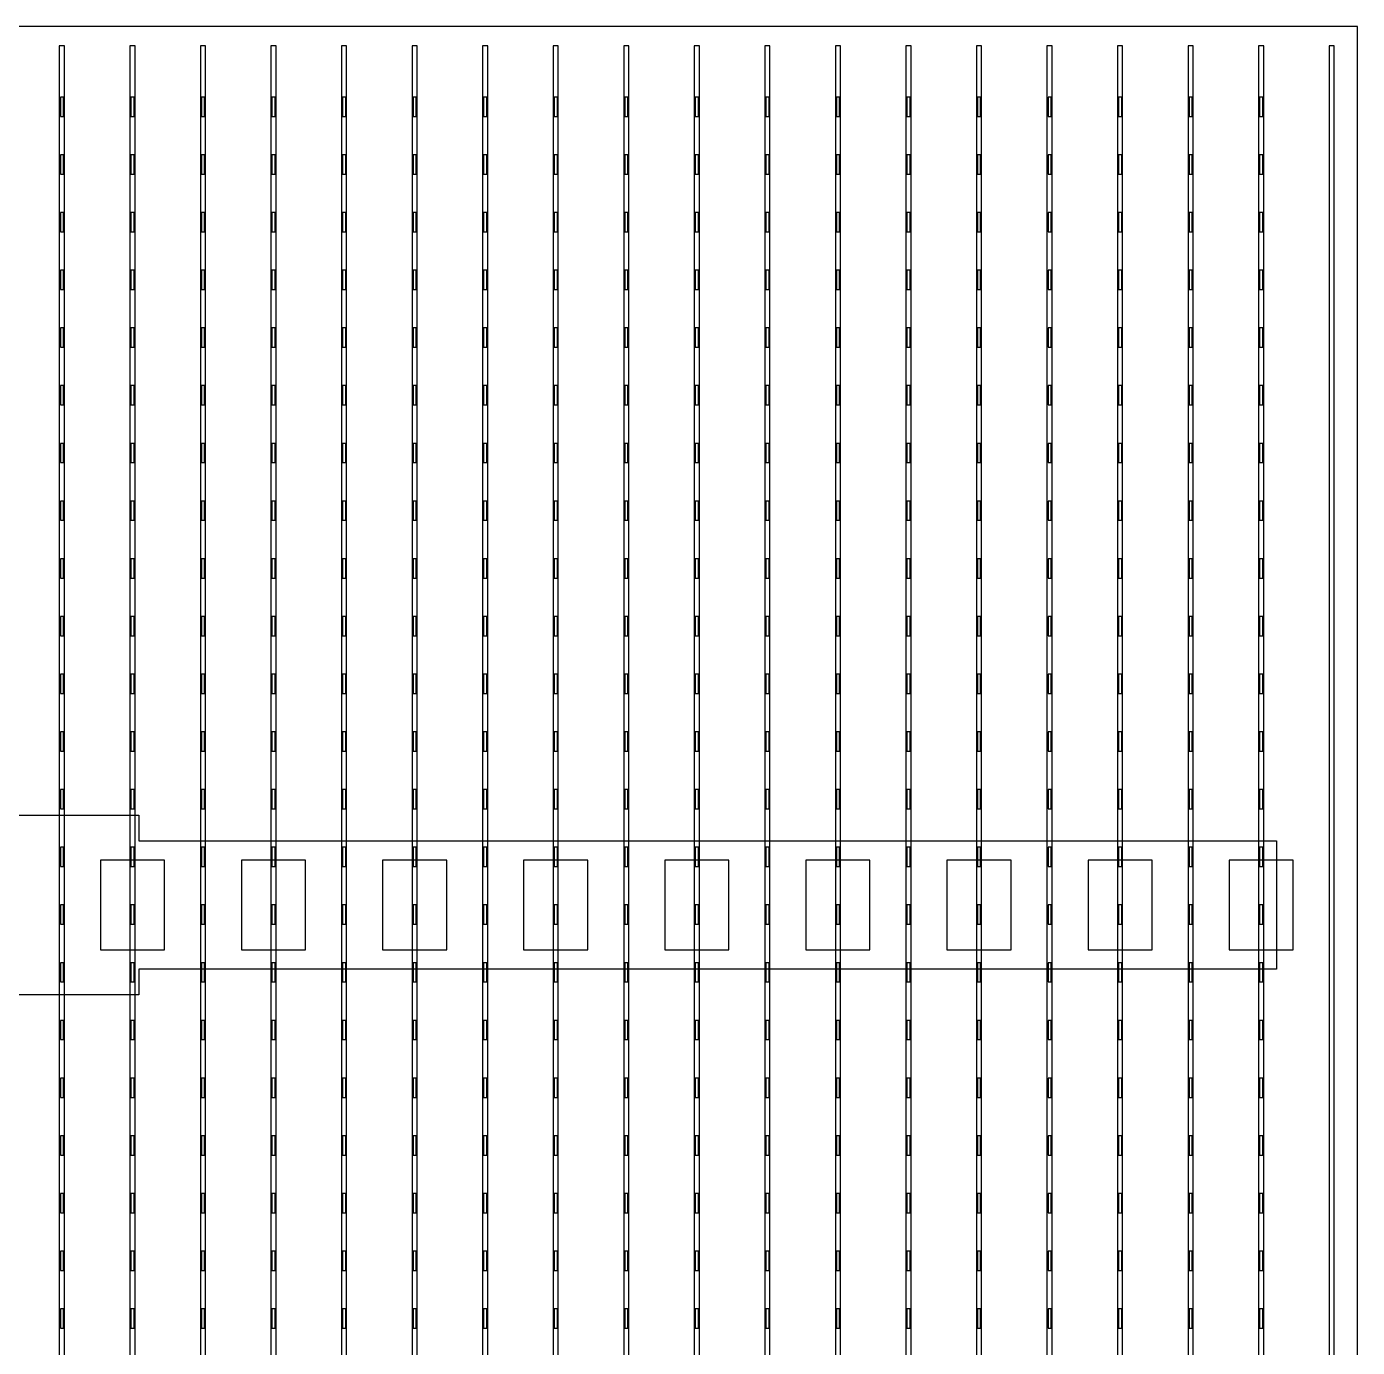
# Model space of a CAD drawing. Header units: millimetres. Extents: x -18 to 142, y -7 to 153.
# Drawn here: x 9.64 to 20.02, y 51.55 to 61.85 of the extents above; entities that cross this region are included whole.
import ezdxf

# ---------------------------------------------------------------- set-up
doc = ezdxf.new("R2010")
doc.units = ezdxf.units.MM
for name, color, linetype in [('BUSBARS', 3, 'Continuous'), ('CONTACT_PADS', 2, 'Continuous'), ('FINGERS', 1, 'Continuous'), ('INSULATION', 2, 'Continuous')]:
    doc.layers.add(name, color=color, linetype=linetype)

msp = doc.modelspace()

# ---------------------------------------------------------------- linework, layer by layer
at = {"layer": 'BUSBARS'}
msp.add_lwpolyline([(19.39, 55.5), (19.39, 54.5), (10.52, 54.5), (10.52, 54.3), (9.32, 54.3), (9.32, 54.5), (0.45, 54.5), (0.45, 55.5), (9.32, 55.5), (9.32, 55.7), (10.52, 55.7), (10.52, 55.5), (19.39, 55.5)], close=True, dxfattribs=at)
at = {"layer": 'CONTACT_PADS'}
for points in [[(9.933, 61.15), (9.933, 61.3), (9.908, 61.3), (9.908, 61.15), (9.933, 61.15)], [(10.483, 61.15), (10.483, 61.3), (10.458, 61.3), (10.458, 61.15), (10.483, 61.15)], [(11.033, 61.15), (11.033, 61.3), (11.008, 61.3), (11.008, 61.15), (11.033, 61.15)], [(11.583, 61.15), (11.583, 61.3), (11.558, 61.3), (11.558, 61.15), (11.583, 61.15)], [(12.133, 61.15), (12.133, 61.3), (12.108, 61.3), (12.108, 61.15), (12.133, 61.15)], [(12.683, 61.15), (12.683, 61.3), (12.658, 61.3), (12.658, 61.15), (12.683, 61.15)], [(13.233, 61.15), (13.233, 61.3), (13.208, 61.3), (13.208, 61.15), (13.233, 61.15)], [(13.783, 61.15), (13.783, 61.3), (13.758, 61.3), (13.758, 61.15), (13.783, 61.15)], [(14.333, 61.15), (14.333, 61.3), (14.308, 61.3), (14.308, 61.15), (14.333, 61.15)], [(14.883, 61.15), (14.883, 61.3), (14.858, 61.3), (14.858, 61.15), (14.883, 61.15)], [(15.433, 61.15), (15.433, 61.3), (15.408, 61.3), (15.408, 61.15), (15.433, 61.15)], [(15.983, 61.15), (15.983, 61.3), (15.958, 61.3), (15.958, 61.15), (15.983, 61.15)], [(16.533, 61.15), (16.533, 61.3), (16.508, 61.3), (16.508, 61.15), (16.533, 61.15)], [(17.083, 61.15), (17.083, 61.3), (17.058, 61.3), (17.058, 61.15), (17.083, 61.15)], [(17.633, 61.15), (17.633, 61.3), (17.608, 61.3), (17.608, 61.15), (17.633, 61.15)], [(18.183, 61.15), (18.183, 61.3), (18.158, 61.3), (18.158, 61.15), (18.183, 61.15)], [(18.733, 61.15), (18.733, 61.3), (18.708, 61.3), (18.708, 61.15), (18.733, 61.15)], [(19.283, 61.15), (19.283, 61.3), (19.258, 61.3), (19.258, 61.15), (19.283, 61.15)], [(9.933, 60.7), (9.933, 60.85), (9.908, 60.85), (9.908, 60.7), (9.933, 60.7)], [(10.483, 60.7), (10.483, 60.85), (10.458, 60.85), (10.458, 60.7), (10.483, 60.7)], [(11.033, 60.7), (11.033, 60.85), (11.008, 60.85), (11.008, 60.7), (11.033, 60.7)], [(11.583, 60.7), (11.583, 60.85), (11.558, 60.85), (11.558, 60.7), (11.583, 60.7)], [(12.133, 60.7), (12.133, 60.85), (12.108, 60.85), (12.108, 60.7), (12.133, 60.7)], [(12.683, 60.7), (12.683, 60.85), (12.658, 60.85), (12.658, 60.7), (12.683, 60.7)], [(13.233, 60.7), (13.233, 60.85), (13.208, 60.85), (13.208, 60.7), (13.233, 60.7)], [(13.783, 60.7), (13.783, 60.85), (13.758, 60.85), (13.758, 60.7), (13.783, 60.7)], [(14.333, 60.7), (14.333, 60.85), (14.308, 60.85), (14.308, 60.7), (14.333, 60.7)], [(14.883, 60.7), (14.883, 60.85), (14.858, 60.85), (14.858, 60.7), (14.883, 60.7)], [(15.433, 60.7), (15.433, 60.85), (15.408, 60.85), (15.408, 60.7), (15.433, 60.7)], [(15.983, 60.7), (15.983, 60.85), (15.958, 60.85), (15.958, 60.7), (15.983, 60.7)], [(16.533, 60.7), (16.533, 60.85), (16.508, 60.85), (16.508, 60.7), (16.533, 60.7)], [(17.083, 60.7), (17.083, 60.85), (17.058, 60.85), (17.058, 60.7), (17.083, 60.7)], [(17.633, 60.7), (17.633, 60.85), (17.608, 60.85), (17.608, 60.7), (17.633, 60.7)], [(18.183, 60.7), (18.183, 60.85), (18.158, 60.85), (18.158, 60.7), (18.183, 60.7)], [(18.733, 60.7), (18.733, 60.85), (18.708, 60.85), (18.708, 60.7), (18.733, 60.7)], [(19.283, 60.7), (19.283, 60.85), (19.258, 60.85), (19.258, 60.7), (19.283, 60.7)], [(9.933, 60.25), (9.933, 60.4), (9.908, 60.4), (9.908, 60.25), (9.933, 60.25)], [(10.483, 60.25), (10.483, 60.4), (10.458, 60.4), (10.458, 60.25), (10.483, 60.25)], [(11.033, 60.25), (11.033, 60.4), (11.008, 60.4), (11.008, 60.25), (11.033, 60.25)], [(11.583, 60.25), (11.583, 60.4), (11.558, 60.4), (11.558, 60.25), (11.583, 60.25)], [(12.133, 60.25), (12.133, 60.4), (12.108, 60.4), (12.108, 60.25), (12.133, 60.25)], [(12.683, 60.25), (12.683, 60.4), (12.658, 60.4), (12.658, 60.25), (12.683, 60.25)], [(13.233, 60.25), (13.233, 60.4), (13.208, 60.4), (13.208, 60.25), (13.233, 60.25)], [(13.783, 60.25), (13.783, 60.4), (13.758, 60.4), (13.758, 60.25), (13.783, 60.25)], [(14.333, 60.25), (14.333, 60.4), (14.308, 60.4), (14.308, 60.25), (14.333, 60.25)], [(14.883, 60.25), (14.883, 60.4), (14.858, 60.4), (14.858, 60.25), (14.883, 60.25)], [(15.433, 60.25), (15.433, 60.4), (15.408, 60.4), (15.408, 60.25), (15.433, 60.25)], [(15.983, 60.25), (15.983, 60.4), (15.958, 60.4), (15.958, 60.25), (15.983, 60.25)], [(16.533, 60.25), (16.533, 60.4), (16.508, 60.4), (16.508, 60.25), (16.533, 60.25)], [(17.083, 60.25), (17.083, 60.4), (17.058, 60.4), (17.058, 60.25), (17.083, 60.25)], [(17.633, 60.25), (17.633, 60.4), (17.608, 60.4), (17.608, 60.25), (17.633, 60.25)], [(18.183, 60.25), (18.183, 60.4), (18.158, 60.4), (18.158, 60.25), (18.183, 60.25)], [(18.733, 60.25), (18.733, 60.4), (18.708, 60.4), (18.708, 60.25), (18.733, 60.25)], [(19.283, 60.25), (19.283, 60.4), (19.258, 60.4), (19.258, 60.25), (19.283, 60.25)], [(9.933, 59.8), (9.933, 59.95), (9.908, 59.95), (9.908, 59.8), (9.933, 59.8)], [(10.483, 59.8), (10.483, 59.95), (10.458, 59.95), (10.458, 59.8), (10.483, 59.8)], [(11.033, 59.8), (11.033, 59.95), (11.008, 59.95), (11.008, 59.8), (11.033, 59.8)], [(11.583, 59.8), (11.583, 59.95), (11.558, 59.95), (11.558, 59.8), (11.583, 59.8)], [(12.133, 59.8), (12.133, 59.95), (12.108, 59.95), (12.108, 59.8), (12.133, 59.8)], [(12.683, 59.8), (12.683, 59.95), (12.658, 59.95), (12.658, 59.8), (12.683, 59.8)], [(13.233, 59.8), (13.233, 59.95), (13.208, 59.95), (13.208, 59.8), (13.233, 59.8)], [(13.783, 59.8), (13.783, 59.95), (13.758, 59.95), (13.758, 59.8), (13.783, 59.8)], [(14.333, 59.8), (14.333, 59.95), (14.308, 59.95), (14.308, 59.8), (14.333, 59.8)], [(14.883, 59.8), (14.883, 59.95), (14.858, 59.95), (14.858, 59.8), (14.883, 59.8)], [(15.433, 59.8), (15.433, 59.95), (15.408, 59.95), (15.408, 59.8), (15.433, 59.8)], [(15.983, 59.8), (15.983, 59.95), (15.958, 59.95), (15.958, 59.8), (15.983, 59.8)], [(16.533, 59.8), (16.533, 59.95), (16.508, 59.95), (16.508, 59.8), (16.533, 59.8)], [(17.083, 59.8), (17.083, 59.95), (17.058, 59.95), (17.058, 59.8), (17.083, 59.8)], [(17.633, 59.8), (17.633, 59.95), (17.608, 59.95), (17.608, 59.8), (17.633, 59.8)], [(18.183, 59.8), (18.183, 59.95), (18.158, 59.95), (18.158, 59.8), (18.183, 59.8)], [(18.733, 59.8), (18.733, 59.95), (18.708, 59.95), (18.708, 59.8), (18.733, 59.8)], [(19.283, 59.8), (19.283, 59.95), (19.258, 59.95), (19.258, 59.8), (19.283, 59.8)], [(9.933, 59.35), (9.933, 59.5), (9.908, 59.5), (9.908, 59.35), (9.933, 59.35)], [(10.483, 59.35), (10.483, 59.5), (10.458, 59.5), (10.458, 59.35), (10.483, 59.35)], [(11.033, 59.35), (11.033, 59.5), (11.008, 59.5), (11.008, 59.35), (11.033, 59.35)], [(11.583, 59.35), (11.583, 59.5), (11.558, 59.5), (11.558, 59.35), (11.583, 59.35)], [(12.133, 59.35), (12.133, 59.5), (12.108, 59.5), (12.108, 59.35), (12.133, 59.35)], [(12.683, 59.35), (12.683, 59.5), (12.658, 59.5), (12.658, 59.35), (12.683, 59.35)], [(13.233, 59.35), (13.233, 59.5), (13.208, 59.5), (13.208, 59.35), (13.233, 59.35)], [(13.783, 59.35), (13.783, 59.5), (13.758, 59.5), (13.758, 59.35), (13.783, 59.35)], [(14.333, 59.35), (14.333, 59.5), (14.308, 59.5), (14.308, 59.35), (14.333, 59.35)], [(14.883, 59.35), (14.883, 59.5), (14.858, 59.5), (14.858, 59.35), (14.883, 59.35)], [(15.433, 59.35), (15.433, 59.5), (15.408, 59.5), (15.408, 59.35), (15.433, 59.35)], [(15.983, 59.35), (15.983, 59.5), (15.958, 59.5), (15.958, 59.35), (15.983, 59.35)], [(16.533, 59.35), (16.533, 59.5), (16.508, 59.5), (16.508, 59.35), (16.533, 59.35)], [(17.083, 59.35), (17.083, 59.5), (17.058, 59.5), (17.058, 59.35), (17.083, 59.35)], [(17.633, 59.35), (17.633, 59.5), (17.608, 59.5), (17.608, 59.35), (17.633, 59.35)], [(18.183, 59.35), (18.183, 59.5), (18.158, 59.5), (18.158, 59.35), (18.183, 59.35)], [(18.733, 59.35), (18.733, 59.5), (18.708, 59.5), (18.708, 59.35), (18.733, 59.35)], [(19.283, 59.35), (19.283, 59.5), (19.258, 59.5), (19.258, 59.35), (19.283, 59.35)], [(9.933, 58.9), (9.933, 59.05), (9.908, 59.05), (9.908, 58.9), (9.933, 58.9)], [(10.483, 58.9), (10.483, 59.05), (10.458, 59.05), (10.458, 58.9), (10.483, 58.9)], [(11.033, 58.9), (11.033, 59.05), (11.008, 59.05), (11.008, 58.9), (11.033, 58.9)], [(11.583, 58.9), (11.583, 59.05), (11.558, 59.05), (11.558, 58.9), (11.583, 58.9)], [(12.133, 58.9), (12.133, 59.05), (12.108, 59.05), (12.108, 58.9), (12.133, 58.9)], [(12.683, 58.9), (12.683, 59.05), (12.658, 59.05), (12.658, 58.9), (12.683, 58.9)], [(13.233, 58.9), (13.233, 59.05), (13.208, 59.05), (13.208, 58.9), (13.233, 58.9)], [(13.783, 58.9), (13.783, 59.05), (13.758, 59.05), (13.758, 58.9), (13.783, 58.9)], [(14.333, 58.9), (14.333, 59.05), (14.308, 59.05), (14.308, 58.9), (14.333, 58.9)], [(14.883, 58.9), (14.883, 59.05), (14.858, 59.05), (14.858, 58.9), (14.883, 58.9)], [(15.433, 58.9), (15.433, 59.05), (15.408, 59.05), (15.408, 58.9), (15.433, 58.9)], [(15.983, 58.9), (15.983, 59.05), (15.958, 59.05), (15.958, 58.9), (15.983, 58.9)], [(16.533, 58.9), (16.533, 59.05), (16.508, 59.05), (16.508, 58.9), (16.533, 58.9)], [(17.083, 58.9), (17.083, 59.05), (17.058, 59.05), (17.058, 58.9), (17.083, 58.9)], [(17.633, 58.9), (17.633, 59.05), (17.608, 59.05), (17.608, 58.9), (17.633, 58.9)], [(18.183, 58.9), (18.183, 59.05), (18.158, 59.05), (18.158, 58.9), (18.183, 58.9)], [(18.733, 58.9), (18.733, 59.05), (18.708, 59.05), (18.708, 58.9), (18.733, 58.9)], [(19.283, 58.9), (19.283, 59.05), (19.258, 59.05), (19.258, 58.9), (19.283, 58.9)], [(9.933, 58.45), (9.933, 58.6), (9.908, 58.6), (9.908, 58.45), (9.933, 58.45)], [(10.483, 58.45), (10.483, 58.6), (10.458, 58.6), (10.458, 58.45), (10.483, 58.45)], [(11.033, 58.45), (11.033, 58.6), (11.008, 58.6), (11.008, 58.45), (11.033, 58.45)], [(11.583, 58.45), (11.583, 58.6), (11.558, 58.6), (11.558, 58.45), (11.583, 58.45)], [(12.133, 58.45), (12.133, 58.6), (12.108, 58.6), (12.108, 58.45), (12.133, 58.45)], [(12.683, 58.45), (12.683, 58.6), (12.658, 58.6), (12.658, 58.45), (12.683, 58.45)], [(13.233, 58.45), (13.233, 58.6), (13.208, 58.6), (13.208, 58.45), (13.233, 58.45)], [(13.783, 58.45), (13.783, 58.6), (13.758, 58.6), (13.758, 58.45), (13.783, 58.45)], [(14.333, 58.45), (14.333, 58.6), (14.308, 58.6), (14.308, 58.45), (14.333, 58.45)], [(14.883, 58.45), (14.883, 58.6), (14.858, 58.6), (14.858, 58.45), (14.883, 58.45)], [(15.433, 58.45), (15.433, 58.6), (15.408, 58.6), (15.408, 58.45), (15.433, 58.45)], [(15.983, 58.45), (15.983, 58.6), (15.958, 58.6), (15.958, 58.45), (15.983, 58.45)], [(16.533, 58.45), (16.533, 58.6), (16.508, 58.6), (16.508, 58.45), (16.533, 58.45)], [(17.083, 58.45), (17.083, 58.6), (17.058, 58.6), (17.058, 58.45), (17.083, 58.45)], [(17.633, 58.45), (17.633, 58.6), (17.608, 58.6), (17.608, 58.45), (17.633, 58.45)], [(18.183, 58.45), (18.183, 58.6), (18.158, 58.6), (18.158, 58.45), (18.183, 58.45)], [(18.733, 58.45), (18.733, 58.6), (18.708, 58.6), (18.708, 58.45), (18.733, 58.45)], [(19.283, 58.45), (19.283, 58.6), (19.258, 58.6), (19.258, 58.45), (19.283, 58.45)], [(9.933, 58), (9.933, 58.15), (9.908, 58.15), (9.908, 58), (9.933, 58)], [(10.483, 58), (10.483, 58.15), (10.458, 58.15), (10.458, 58), (10.483, 58)], [(11.033, 58), (11.033, 58.15), (11.008, 58.15), (11.008, 58), (11.033, 58)], [(11.583, 58), (11.583, 58.15), (11.558, 58.15), (11.558, 58), (11.583, 58)], [(12.133, 58), (12.133, 58.15), (12.108, 58.15), (12.108, 58), (12.133, 58)], [(12.683, 58), (12.683, 58.15), (12.658, 58.15), (12.658, 58), (12.683, 58)], [(13.233, 58), (13.233, 58.15), (13.208, 58.15), (13.208, 58), (13.233, 58)], [(13.783, 58), (13.783, 58.15), (13.758, 58.15), (13.758, 58), (13.783, 58)], [(14.333, 58), (14.333, 58.15), (14.308, 58.15), (14.308, 58), (14.333, 58)], [(14.883, 58), (14.883, 58.15), (14.858, 58.15), (14.858, 58), (14.883, 58)], [(15.433, 58), (15.433, 58.15), (15.408, 58.15), (15.408, 58), (15.433, 58)], [(15.983, 58), (15.983, 58.15), (15.958, 58.15), (15.958, 58), (15.983, 58)], [(16.533, 58), (16.533, 58.15), (16.508, 58.15), (16.508, 58), (16.533, 58)], [(17.083, 58), (17.083, 58.15), (17.058, 58.15), (17.058, 58), (17.083, 58)], [(17.633, 58), (17.633, 58.15), (17.608, 58.15), (17.608, 58), (17.633, 58)], [(18.183, 58), (18.183, 58.15), (18.158, 58.15), (18.158, 58), (18.183, 58)], [(18.733, 58), (18.733, 58.15), (18.708, 58.15), (18.708, 58), (18.733, 58)], [(19.283, 58), (19.283, 58.15), (19.258, 58.15), (19.258, 58), (19.283, 58)], [(9.933, 57.55), (9.933, 57.7), (9.908, 57.7), (9.908, 57.55), (9.933, 57.55)], [(10.483, 57.55), (10.483, 57.7), (10.458, 57.7), (10.458, 57.55), (10.483, 57.55)], [(11.033, 57.55), (11.033, 57.7), (11.008, 57.7), (11.008, 57.55), (11.033, 57.55)], [(11.583, 57.55), (11.583, 57.7), (11.558, 57.7), (11.558, 57.55), (11.583, 57.55)], [(12.133, 57.55), (12.133, 57.7), (12.108, 57.7), (12.108, 57.55), (12.133, 57.55)], [(12.683, 57.55), (12.683, 57.7), (12.658, 57.7), (12.658, 57.55), (12.683, 57.55)], [(13.233, 57.55), (13.233, 57.7), (13.208, 57.7), (13.208, 57.55), (13.233, 57.55)], [(13.783, 57.55), (13.783, 57.7), (13.758, 57.7), (13.758, 57.55), (13.783, 57.55)], [(14.333, 57.55), (14.333, 57.7), (14.308, 57.7), (14.308, 57.55), (14.333, 57.55)], [(14.883, 57.55), (14.883, 57.7), (14.858, 57.7), (14.858, 57.55), (14.883, 57.55)], [(15.433, 57.55), (15.433, 57.7), (15.408, 57.7), (15.408, 57.55), (15.433, 57.55)], [(15.983, 57.55), (15.983, 57.7), (15.958, 57.7), (15.958, 57.55), (15.983, 57.55)], [(16.533, 57.55), (16.533, 57.7), (16.508, 57.7), (16.508, 57.55), (16.533, 57.55)], [(17.083, 57.55), (17.083, 57.7), (17.058, 57.7), (17.058, 57.55), (17.083, 57.55)], [(17.633, 57.55), (17.633, 57.7), (17.608, 57.7), (17.608, 57.55), (17.633, 57.55)], [(18.183, 57.55), (18.183, 57.7), (18.158, 57.7), (18.158, 57.55), (18.183, 57.55)], [(18.733, 57.55), (18.733, 57.7), (18.708, 57.7), (18.708, 57.55), (18.733, 57.55)], [(19.283, 57.55), (19.283, 57.7), (19.258, 57.7), (19.258, 57.55), (19.283, 57.55)], [(9.933, 57.1), (9.933, 57.25), (9.908, 57.25), (9.908, 57.1), (9.933, 57.1)], [(10.483, 57.1), (10.483, 57.25), (10.458, 57.25), (10.458, 57.1), (10.483, 57.1)], [(11.033, 57.1), (11.033, 57.25), (11.008, 57.25), (11.008, 57.1), (11.033, 57.1)], [(11.583, 57.1), (11.583, 57.25), (11.558, 57.25), (11.558, 57.1), (11.583, 57.1)], [(12.133, 57.1), (12.133, 57.25), (12.108, 57.25), (12.108, 57.1), (12.133, 57.1)], [(12.683, 57.1), (12.683, 57.25), (12.658, 57.25), (12.658, 57.1), (12.683, 57.1)], [(13.233, 57.1), (13.233, 57.25), (13.208, 57.25), (13.208, 57.1), (13.233, 57.1)], [(13.783, 57.1), (13.783, 57.25), (13.758, 57.25), (13.758, 57.1), (13.783, 57.1)], [(14.333, 57.1), (14.333, 57.25), (14.308, 57.25), (14.308, 57.1), (14.333, 57.1)], [(14.883, 57.1), (14.883, 57.25), (14.858, 57.25), (14.858, 57.1), (14.883, 57.1)], [(15.433, 57.1), (15.433, 57.25), (15.408, 57.25), (15.408, 57.1), (15.433, 57.1)], [(15.983, 57.1), (15.983, 57.25), (15.958, 57.25), (15.958, 57.1), (15.983, 57.1)], [(16.533, 57.1), (16.533, 57.25), (16.508, 57.25), (16.508, 57.1), (16.533, 57.1)], [(17.083, 57.1), (17.083, 57.25), (17.058, 57.25), (17.058, 57.1), (17.083, 57.1)], [(17.633, 57.1), (17.633, 57.25), (17.608, 57.25), (17.608, 57.1), (17.633, 57.1)], [(18.183, 57.1), (18.183, 57.25), (18.158, 57.25), (18.158, 57.1), (18.183, 57.1)], [(18.733, 57.1), (18.733, 57.25), (18.708, 57.25), (18.708, 57.1), (18.733, 57.1)], [(19.283, 57.1), (19.283, 57.25), (19.258, 57.25), (19.258, 57.1), (19.283, 57.1)], [(9.933, 56.65), (9.933, 56.8), (9.908, 56.8), (9.908, 56.65), (9.933, 56.65)], [(10.483, 56.65), (10.483, 56.8), (10.458, 56.8), (10.458, 56.65), (10.483, 56.65)], [(11.033, 56.65), (11.033, 56.8), (11.008, 56.8), (11.008, 56.65), (11.033, 56.65)], [(11.583, 56.65), (11.583, 56.8), (11.558, 56.8), (11.558, 56.65), (11.583, 56.65)], [(12.133, 56.65), (12.133, 56.8), (12.108, 56.8), (12.108, 56.65), (12.133, 56.65)], [(12.683, 56.65), (12.683, 56.8), (12.658, 56.8), (12.658, 56.65), (12.683, 56.65)], [(13.233, 56.65), (13.233, 56.8), (13.208, 56.8), (13.208, 56.65), (13.233, 56.65)], [(13.783, 56.65), (13.783, 56.8), (13.758, 56.8), (13.758, 56.65), (13.783, 56.65)], [(14.333, 56.65), (14.333, 56.8), (14.308, 56.8), (14.308, 56.65), (14.333, 56.65)], [(14.883, 56.65), (14.883, 56.8), (14.858, 56.8), (14.858, 56.65), (14.883, 56.65)], [(15.433, 56.65), (15.433, 56.8), (15.408, 56.8), (15.408, 56.65), (15.433, 56.65)], [(15.983, 56.65), (15.983, 56.8), (15.958, 56.8), (15.958, 56.65), (15.983, 56.65)], [(16.533, 56.65), (16.533, 56.8), (16.508, 56.8), (16.508, 56.65), (16.533, 56.65)], [(17.083, 56.65), (17.083, 56.8), (17.058, 56.8), (17.058, 56.65), (17.083, 56.65)], [(17.633, 56.65), (17.633, 56.8), (17.608, 56.8), (17.608, 56.65), (17.633, 56.65)], [(18.183, 56.65), (18.183, 56.8), (18.158, 56.8), (18.158, 56.65), (18.183, 56.65)], [(18.733, 56.65), (18.733, 56.8), (18.708, 56.8), (18.708, 56.65), (18.733, 56.65)], [(19.283, 56.65), (19.283, 56.8), (19.258, 56.8), (19.258, 56.65), (19.283, 56.65)], [(9.933, 56.2), (9.933, 56.35), (9.908, 56.35), (9.908, 56.2), (9.933, 56.2)], [(10.483, 56.2), (10.483, 56.35), (10.458, 56.35), (10.458, 56.2), (10.483, 56.2)], [(11.033, 56.2), (11.033, 56.35), (11.008, 56.35), (11.008, 56.2), (11.033, 56.2)], [(11.583, 56.2), (11.583, 56.35), (11.558, 56.35), (11.558, 56.2), (11.583, 56.2)], [(12.133, 56.2), (12.133, 56.35), (12.108, 56.35), (12.108, 56.2), (12.133, 56.2)], [(12.683, 56.2), (12.683, 56.35), (12.658, 56.35), (12.658, 56.2), (12.683, 56.2)], [(13.233, 56.2), (13.233, 56.35), (13.208, 56.35), (13.208, 56.2), (13.233, 56.2)], [(13.783, 56.2), (13.783, 56.35), (13.758, 56.35), (13.758, 56.2), (13.783, 56.2)], [(14.333, 56.2), (14.333, 56.35), (14.308, 56.35), (14.308, 56.2), (14.333, 56.2)], [(14.883, 56.2), (14.883, 56.35), (14.858, 56.35), (14.858, 56.2), (14.883, 56.2)], [(15.433, 56.2), (15.433, 56.35), (15.408, 56.35), (15.408, 56.2), (15.433, 56.2)], [(15.983, 56.2), (15.983, 56.35), (15.958, 56.35), (15.958, 56.2), (15.983, 56.2)], [(16.533, 56.2), (16.533, 56.35), (16.508, 56.35), (16.508, 56.2), (16.533, 56.2)], [(17.083, 56.2), (17.083, 56.35), (17.058, 56.35), (17.058, 56.2), (17.083, 56.2)], [(17.633, 56.2), (17.633, 56.35), (17.608, 56.35), (17.608, 56.2), (17.633, 56.2)], [(18.183, 56.2), (18.183, 56.35), (18.158, 56.35), (18.158, 56.2), (18.183, 56.2)], [(18.733, 56.2), (18.733, 56.35), (18.708, 56.35), (18.708, 56.2), (18.733, 56.2)], [(19.283, 56.2), (19.283, 56.35), (19.258, 56.35), (19.258, 56.2), (19.283, 56.2)], [(9.933, 55.75), (9.933, 55.9), (9.908, 55.9), (9.908, 55.75), (9.933, 55.75)], [(10.483, 55.75), (10.483, 55.9), (10.458, 55.9), (10.458, 55.75), (10.483, 55.75)], [(11.033, 55.75), (11.033, 55.9), (11.008, 55.9), (11.008, 55.75), (11.033, 55.75)], [(11.583, 55.75), (11.583, 55.9), (11.558, 55.9), (11.558, 55.75), (11.583, 55.75)], [(12.133, 55.75), (12.133, 55.9), (12.108, 55.9), (12.108, 55.75), (12.133, 55.75)], [(12.683, 55.75), (12.683, 55.9), (12.658, 55.9), (12.658, 55.75), (12.683, 55.75)], [(13.233, 55.75), (13.233, 55.9), (13.208, 55.9), (13.208, 55.75), (13.233, 55.75)], [(13.783, 55.75), (13.783, 55.9), (13.758, 55.9), (13.758, 55.75), (13.783, 55.75)], [(14.333, 55.75), (14.333, 55.9), (14.308, 55.9), (14.308, 55.75), (14.333, 55.75)], [(14.883, 55.75), (14.883, 55.9), (14.858, 55.9), (14.858, 55.75), (14.883, 55.75)], [(15.433, 55.75), (15.433, 55.9), (15.408, 55.9), (15.408, 55.75), (15.433, 55.75)], [(15.983, 55.75), (15.983, 55.9), (15.958, 55.9), (15.958, 55.75), (15.983, 55.75)], [(16.533, 55.75), (16.533, 55.9), (16.508, 55.9), (16.508, 55.75), (16.533, 55.75)], [(17.083, 55.75), (17.083, 55.9), (17.058, 55.9), (17.058, 55.75), (17.083, 55.75)], [(17.633, 55.75), (17.633, 55.9), (17.608, 55.9), (17.608, 55.75), (17.633, 55.75)], [(18.183, 55.75), (18.183, 55.9), (18.158, 55.9), (18.158, 55.75), (18.183, 55.75)], [(18.733, 55.75), (18.733, 55.9), (18.708, 55.9), (18.708, 55.75), (18.733, 55.75)], [(19.283, 55.75), (19.283, 55.9), (19.258, 55.9), (19.258, 55.75), (19.283, 55.75)], [(9.933, 55.3), (9.933, 55.45), (9.908, 55.45), (9.908, 55.3), (9.933, 55.3)], [(10.483, 55.3), (10.483, 55.45), (10.458, 55.45), (10.458, 55.3), (10.483, 55.3)], [(11.033, 55.3), (11.033, 55.45), (11.008, 55.45), (11.008, 55.3), (11.033, 55.3)], [(11.583, 55.3), (11.583, 55.45), (11.558, 55.45), (11.558, 55.3), (11.583, 55.3)], [(12.133, 55.3), (12.133, 55.45), (12.108, 55.45), (12.108, 55.3), (12.133, 55.3)], [(12.683, 55.3), (12.683, 55.45), (12.658, 55.45), (12.658, 55.3), (12.683, 55.3)], [(13.233, 55.3), (13.233, 55.45), (13.208, 55.45), (13.208, 55.3), (13.233, 55.3)], [(13.783, 55.3), (13.783, 55.45), (13.758, 55.45), (13.758, 55.3), (13.783, 55.3)], [(14.333, 55.3), (14.333, 55.45), (14.308, 55.45), (14.308, 55.3), (14.333, 55.3)], [(14.883, 55.3), (14.883, 55.45), (14.858, 55.45), (14.858, 55.3), (14.883, 55.3)], [(15.433, 55.3), (15.433, 55.45), (15.408, 55.45), (15.408, 55.3), (15.433, 55.3)], [(15.983, 55.3), (15.983, 55.45), (15.958, 55.45), (15.958, 55.3), (15.983, 55.3)], [(16.533, 55.3), (16.533, 55.45), (16.508, 55.45), (16.508, 55.3), (16.533, 55.3)], [(17.083, 55.3), (17.083, 55.45), (17.058, 55.45), (17.058, 55.3), (17.083, 55.3)], [(17.633, 55.3), (17.633, 55.45), (17.608, 55.45), (17.608, 55.3), (17.633, 55.3)], [(18.183, 55.3), (18.183, 55.45), (18.158, 55.45), (18.158, 55.3), (18.183, 55.3)], [(18.733, 55.3), (18.733, 55.45), (18.708, 55.45), (18.708, 55.3), (18.733, 55.3)], [(19.283, 55.3), (19.283, 55.45), (19.258, 55.45), (19.258, 55.3), (19.283, 55.3)], [(9.933, 54.85), (9.933, 55), (9.908, 55), (9.908, 54.85), (9.933, 54.85)], [(10.483, 54.85), (10.483, 55), (10.458, 55), (10.458, 54.85), (10.483, 54.85)], [(11.033, 54.85), (11.033, 55), (11.008, 55), (11.008, 54.85), (11.033, 54.85)], [(11.583, 54.85), (11.583, 55), (11.558, 55), (11.558, 54.85), (11.583, 54.85)], [(12.133, 54.85), (12.133, 55), (12.108, 55), (12.108, 54.85), (12.133, 54.85)], [(12.683, 54.85), (12.683, 55), (12.658, 55), (12.658, 54.85), (12.683, 54.85)], [(13.233, 54.85), (13.233, 55), (13.208, 55), (13.208, 54.85), (13.233, 54.85)], [(13.783, 54.85), (13.783, 55), (13.758, 55), (13.758, 54.85), (13.783, 54.85)], [(14.333, 54.85), (14.333, 55), (14.308, 55), (14.308, 54.85), (14.333, 54.85)], [(14.883, 54.85), (14.883, 55), (14.858, 55), (14.858, 54.85), (14.883, 54.85)], [(15.433, 54.85), (15.433, 55), (15.408, 55), (15.408, 54.85), (15.433, 54.85)], [(15.983, 54.85), (15.983, 55), (15.958, 55), (15.958, 54.85), (15.983, 54.85)], [(16.533, 54.85), (16.533, 55), (16.508, 55), (16.508, 54.85), (16.533, 54.85)], [(17.083, 54.85), (17.083, 55), (17.058, 55), (17.058, 54.85), (17.083, 54.85)], [(17.633, 54.85), (17.633, 55), (17.608, 55), (17.608, 54.85), (17.633, 54.85)], [(18.183, 54.85), (18.183, 55), (18.158, 55), (18.158, 54.85), (18.183, 54.85)], [(18.733, 54.85), (18.733, 55), (18.708, 55), (18.708, 54.85), (18.733, 54.85)], [(19.283, 54.85), (19.283, 55), (19.258, 55), (19.258, 54.85), (19.283, 54.85)], [(9.933, 54.4), (9.933, 54.55), (9.908, 54.55), (9.908, 54.4), (9.933, 54.4)], [(10.483, 54.4), (10.483, 54.55), (10.458, 54.55), (10.458, 54.4), (10.483, 54.4)], [(11.033, 54.4), (11.033, 54.55), (11.008, 54.55), (11.008, 54.4), (11.033, 54.4)], [(11.583, 54.4), (11.583, 54.55), (11.558, 54.55), (11.558, 54.4), (11.583, 54.4)], [(12.133, 54.4), (12.133, 54.55), (12.108, 54.55), (12.108, 54.4), (12.133, 54.4)], [(12.683, 54.4), (12.683, 54.55), (12.658, 54.55), (12.658, 54.4), (12.683, 54.4)], [(13.233, 54.4), (13.233, 54.55), (13.208, 54.55), (13.208, 54.4), (13.233, 54.4)], [(13.783, 54.4), (13.783, 54.55), (13.758, 54.55), (13.758, 54.4), (13.783, 54.4)], [(14.333, 54.4), (14.333, 54.55), (14.308, 54.55), (14.308, 54.4), (14.333, 54.4)], [(14.883, 54.4), (14.883, 54.55), (14.858, 54.55), (14.858, 54.4), (14.883, 54.4)], [(15.433, 54.4), (15.433, 54.55), (15.408, 54.55), (15.408, 54.4), (15.433, 54.4)], [(15.983, 54.4), (15.983, 54.55), (15.958, 54.55), (15.958, 54.4), (15.983, 54.4)], [(16.533, 54.4), (16.533, 54.55), (16.508, 54.55), (16.508, 54.4), (16.533, 54.4)], [(17.083, 54.4), (17.083, 54.55), (17.058, 54.55), (17.058, 54.4), (17.083, 54.4)], [(17.633, 54.4), (17.633, 54.55), (17.608, 54.55), (17.608, 54.4), (17.633, 54.4)], [(18.183, 54.4), (18.183, 54.55), (18.158, 54.55), (18.158, 54.4), (18.183, 54.4)], [(18.733, 54.4), (18.733, 54.55), (18.708, 54.55), (18.708, 54.4), (18.733, 54.4)], [(19.283, 54.4), (19.283, 54.55), (19.258, 54.55), (19.258, 54.4), (19.283, 54.4)], [(9.933, 53.95), (9.933, 54.1), (9.908, 54.1), (9.908, 53.95), (9.933, 53.95)], [(10.483, 53.95), (10.483, 54.1), (10.458, 54.1), (10.458, 53.95), (10.483, 53.95)], [(11.033, 53.95), (11.033, 54.1), (11.008, 54.1), (11.008, 53.95), (11.033, 53.95)], [(11.583, 53.95), (11.583, 54.1), (11.558, 54.1), (11.558, 53.95), (11.583, 53.95)], [(12.133, 53.95), (12.133, 54.1), (12.108, 54.1), (12.108, 53.95), (12.133, 53.95)], [(12.683, 53.95), (12.683, 54.1), (12.658, 54.1), (12.658, 53.95), (12.683, 53.95)], [(13.233, 53.95), (13.233, 54.1), (13.208, 54.1), (13.208, 53.95), (13.233, 53.95)], [(13.783, 53.95), (13.783, 54.1), (13.758, 54.1), (13.758, 53.95), (13.783, 53.95)], [(14.333, 53.95), (14.333, 54.1), (14.308, 54.1), (14.308, 53.95), (14.333, 53.95)], [(14.883, 53.95), (14.883, 54.1), (14.858, 54.1), (14.858, 53.95), (14.883, 53.95)], [(15.433, 53.95), (15.433, 54.1), (15.408, 54.1), (15.408, 53.95), (15.433, 53.95)], [(15.983, 53.95), (15.983, 54.1), (15.958, 54.1), (15.958, 53.95), (15.983, 53.95)], [(16.533, 53.95), (16.533, 54.1), (16.508, 54.1), (16.508, 53.95), (16.533, 53.95)], [(17.083, 53.95), (17.083, 54.1), (17.058, 54.1), (17.058, 53.95), (17.083, 53.95)], [(17.633, 53.95), (17.633, 54.1), (17.608, 54.1), (17.608, 53.95), (17.633, 53.95)], [(18.183, 53.95), (18.183, 54.1), (18.158, 54.1), (18.158, 53.95), (18.183, 53.95)], [(18.733, 53.95), (18.733, 54.1), (18.708, 54.1), (18.708, 53.95), (18.733, 53.95)], [(19.283, 53.95), (19.283, 54.1), (19.258, 54.1), (19.258, 53.95), (19.283, 53.95)], [(9.933, 53.5), (9.933, 53.65), (9.908, 53.65), (9.908, 53.5), (9.933, 53.5)], [(10.483, 53.5), (10.483, 53.65), (10.458, 53.65), (10.458, 53.5), (10.483, 53.5)], [(11.033, 53.5), (11.033, 53.65), (11.008, 53.65), (11.008, 53.5), (11.033, 53.5)], [(11.583, 53.5), (11.583, 53.65), (11.558, 53.65), (11.558, 53.5), (11.583, 53.5)], [(12.133, 53.5), (12.133, 53.65), (12.108, 53.65), (12.108, 53.5), (12.133, 53.5)], [(12.683, 53.5), (12.683, 53.65), (12.658, 53.65), (12.658, 53.5), (12.683, 53.5)], [(13.233, 53.5), (13.233, 53.65), (13.208, 53.65), (13.208, 53.5), (13.233, 53.5)], [(13.783, 53.5), (13.783, 53.65), (13.758, 53.65), (13.758, 53.5), (13.783, 53.5)], [(14.333, 53.5), (14.333, 53.65), (14.308, 53.65), (14.308, 53.5), (14.333, 53.5)], [(14.883, 53.5), (14.883, 53.65), (14.858, 53.65), (14.858, 53.5), (14.883, 53.5)], [(15.433, 53.5), (15.433, 53.65), (15.408, 53.65), (15.408, 53.5), (15.433, 53.5)], [(15.983, 53.5), (15.983, 53.65), (15.958, 53.65), (15.958, 53.5), (15.983, 53.5)], [(16.533, 53.5), (16.533, 53.65), (16.508, 53.65), (16.508, 53.5), (16.533, 53.5)], [(17.083, 53.5), (17.083, 53.65), (17.058, 53.65), (17.058, 53.5), (17.083, 53.5)], [(17.633, 53.5), (17.633, 53.65), (17.608, 53.65), (17.608, 53.5), (17.633, 53.5)], [(18.183, 53.5), (18.183, 53.65), (18.158, 53.65), (18.158, 53.5), (18.183, 53.5)], [(18.733, 53.5), (18.733, 53.65), (18.708, 53.65), (18.708, 53.5), (18.733, 53.5)], [(19.283, 53.5), (19.283, 53.65), (19.258, 53.65), (19.258, 53.5), (19.283, 53.5)], [(9.933, 53.05), (9.933, 53.2), (9.908, 53.2), (9.908, 53.05), (9.933, 53.05)], [(10.483, 53.05), (10.483, 53.2), (10.458, 53.2), (10.458, 53.05), (10.483, 53.05)], [(11.033, 53.05), (11.033, 53.2), (11.008, 53.2), (11.008, 53.05), (11.033, 53.05)], [(11.583, 53.05), (11.583, 53.2), (11.558, 53.2), (11.558, 53.05), (11.583, 53.05)], [(12.133, 53.05), (12.133, 53.2), (12.108, 53.2), (12.108, 53.05), (12.133, 53.05)], [(12.683, 53.05), (12.683, 53.2), (12.658, 53.2), (12.658, 53.05), (12.683, 53.05)], [(13.233, 53.05), (13.233, 53.2), (13.208, 53.2), (13.208, 53.05), (13.233, 53.05)], [(13.783, 53.05), (13.783, 53.2), (13.758, 53.2), (13.758, 53.05), (13.783, 53.05)], [(14.333, 53.05), (14.333, 53.2), (14.308, 53.2), (14.308, 53.05), (14.333, 53.05)], [(14.883, 53.05), (14.883, 53.2), (14.858, 53.2), (14.858, 53.05), (14.883, 53.05)], [(15.433, 53.05), (15.433, 53.2), (15.408, 53.2), (15.408, 53.05), (15.433, 53.05)], [(15.983, 53.05), (15.983, 53.2), (15.958, 53.2), (15.958, 53.05), (15.983, 53.05)], [(16.533, 53.05), (16.533, 53.2), (16.508, 53.2), (16.508, 53.05), (16.533, 53.05)], [(17.083, 53.05), (17.083, 53.2), (17.058, 53.2), (17.058, 53.05), (17.083, 53.05)], [(17.633, 53.05), (17.633, 53.2), (17.608, 53.2), (17.608, 53.05), (17.633, 53.05)], [(18.183, 53.05), (18.183, 53.2), (18.158, 53.2), (18.158, 53.05), (18.183, 53.05)], [(18.733, 53.05), (18.733, 53.2), (18.708, 53.2), (18.708, 53.05), (18.733, 53.05)], [(19.283, 53.05), (19.283, 53.2), (19.258, 53.2), (19.258, 53.05), (19.283, 53.05)], [(9.933, 52.6), (9.933, 52.75), (9.908, 52.75), (9.908, 52.6), (9.933, 52.6)], [(10.483, 52.6), (10.483, 52.75), (10.458, 52.75), (10.458, 52.6), (10.483, 52.6)], [(11.033, 52.6), (11.033, 52.75), (11.008, 52.75), (11.008, 52.6), (11.033, 52.6)], [(11.583, 52.6), (11.583, 52.75), (11.558, 52.75), (11.558, 52.6), (11.583, 52.6)], [(12.133, 52.6), (12.133, 52.75), (12.108, 52.75), (12.108, 52.6), (12.133, 52.6)], [(12.683, 52.6), (12.683, 52.75), (12.658, 52.75), (12.658, 52.6), (12.683, 52.6)], [(13.233, 52.6), (13.233, 52.75), (13.208, 52.75), (13.208, 52.6), (13.233, 52.6)], [(13.783, 52.6), (13.783, 52.75), (13.758, 52.75), (13.758, 52.6), (13.783, 52.6)], [(14.333, 52.6), (14.333, 52.75), (14.308, 52.75), (14.308, 52.6), (14.333, 52.6)], [(14.883, 52.6), (14.883, 52.75), (14.858, 52.75), (14.858, 52.6), (14.883, 52.6)], [(15.433, 52.6), (15.433, 52.75), (15.408, 52.75), (15.408, 52.6), (15.433, 52.6)], [(15.983, 52.6), (15.983, 52.75), (15.958, 52.75), (15.958, 52.6), (15.983, 52.6)], [(16.533, 52.6), (16.533, 52.75), (16.508, 52.75), (16.508, 52.6), (16.533, 52.6)], [(17.083, 52.6), (17.083, 52.75), (17.058, 52.75), (17.058, 52.6), (17.083, 52.6)], [(17.633, 52.6), (17.633, 52.75), (17.608, 52.75), (17.608, 52.6), (17.633, 52.6)], [(18.183, 52.6), (18.183, 52.75), (18.158, 52.75), (18.158, 52.6), (18.183, 52.6)], [(18.733, 52.6), (18.733, 52.75), (18.708, 52.75), (18.708, 52.6), (18.733, 52.6)], [(19.283, 52.6), (19.283, 52.75), (19.258, 52.75), (19.258, 52.6), (19.283, 52.6)], [(9.933, 52.15), (9.933, 52.3), (9.908, 52.3), (9.908, 52.15), (9.933, 52.15)], [(10.483, 52.15), (10.483, 52.3), (10.458, 52.3), (10.458, 52.15), (10.483, 52.15)], [(11.033, 52.15), (11.033, 52.3), (11.008, 52.3), (11.008, 52.15), (11.033, 52.15)], [(11.583, 52.15), (11.583, 52.3), (11.558, 52.3), (11.558, 52.15), (11.583, 52.15)], [(12.133, 52.15), (12.133, 52.3), (12.108, 52.3), (12.108, 52.15), (12.133, 52.15)], [(12.683, 52.15), (12.683, 52.3), (12.658, 52.3), (12.658, 52.15), (12.683, 52.15)], [(13.233, 52.15), (13.233, 52.3), (13.208, 52.3), (13.208, 52.15), (13.233, 52.15)], [(13.783, 52.15), (13.783, 52.3), (13.758, 52.3), (13.758, 52.15), (13.783, 52.15)], [(14.333, 52.15), (14.333, 52.3), (14.308, 52.3), (14.308, 52.15), (14.333, 52.15)], [(14.883, 52.15), (14.883, 52.3), (14.858, 52.3), (14.858, 52.15), (14.883, 52.15)], [(15.433, 52.15), (15.433, 52.3), (15.408, 52.3), (15.408, 52.15), (15.433, 52.15)], [(15.983, 52.15), (15.983, 52.3), (15.958, 52.3), (15.958, 52.15), (15.983, 52.15)], [(16.533, 52.15), (16.533, 52.3), (16.508, 52.3), (16.508, 52.15), (16.533, 52.15)], [(17.083, 52.15), (17.083, 52.3), (17.058, 52.3), (17.058, 52.15), (17.083, 52.15)], [(17.633, 52.15), (17.633, 52.3), (17.608, 52.3), (17.608, 52.15), (17.633, 52.15)], [(18.183, 52.15), (18.183, 52.3), (18.158, 52.3), (18.158, 52.15), (18.183, 52.15)], [(18.733, 52.15), (18.733, 52.3), (18.708, 52.3), (18.708, 52.15), (18.733, 52.15)], [(19.283, 52.15), (19.283, 52.3), (19.258, 52.3), (19.258, 52.15), (19.283, 52.15)], [(9.933, 51.7), (9.933, 51.85), (9.908, 51.85), (9.908, 51.7), (9.933, 51.7)], [(10.483, 51.7), (10.483, 51.85), (10.458, 51.85), (10.458, 51.7), (10.483, 51.7)], [(11.033, 51.7), (11.033, 51.85), (11.008, 51.85), (11.008, 51.7), (11.033, 51.7)], [(11.583, 51.7), (11.583, 51.85), (11.558, 51.85), (11.558, 51.7), (11.583, 51.7)], [(12.133, 51.7), (12.133, 51.85), (12.108, 51.85), (12.108, 51.7), (12.133, 51.7)], [(12.683, 51.7), (12.683, 51.85), (12.658, 51.85), (12.658, 51.7), (12.683, 51.7)], [(13.233, 51.7), (13.233, 51.85), (13.208, 51.85), (13.208, 51.7), (13.233, 51.7)], [(13.783, 51.7), (13.783, 51.85), (13.758, 51.85), (13.758, 51.7), (13.783, 51.7)], [(14.333, 51.7), (14.333, 51.85), (14.308, 51.85), (14.308, 51.7), (14.333, 51.7)], [(14.883, 51.7), (14.883, 51.85), (14.858, 51.85), (14.858, 51.7), (14.883, 51.7)], [(15.433, 51.7), (15.433, 51.85), (15.408, 51.85), (15.408, 51.7), (15.433, 51.7)], [(15.983, 51.7), (15.983, 51.85), (15.958, 51.85), (15.958, 51.7), (15.983, 51.7)], [(16.533, 51.7), (16.533, 51.85), (16.508, 51.85), (16.508, 51.7), (16.533, 51.7)], [(17.083, 51.7), (17.083, 51.85), (17.058, 51.85), (17.058, 51.7), (17.083, 51.7)], [(17.633, 51.7), (17.633, 51.85), (17.608, 51.85), (17.608, 51.7), (17.633, 51.7)], [(18.183, 51.7), (18.183, 51.85), (18.158, 51.85), (18.158, 51.7), (18.183, 51.7)], [(18.733, 51.7), (18.733, 51.85), (18.708, 51.85), (18.708, 51.7), (18.733, 51.7)], [(19.283, 51.7), (19.283, 51.85), (19.258, 51.85), (19.258, 51.7), (19.283, 51.7)]]:
    msp.add_lwpolyline(points, close=True, dxfattribs=at)
at = {"layer": 'FINGERS'}
for points in [[(9.94, 41.8), (9.94, 61.7), (9.9, 61.7), (9.9, 41.8), (9.94, 41.8)], [(10.49, 41.8), (10.49, 61.7), (10.45, 61.7), (10.45, 41.8), (10.49, 41.8)], [(11.04, 41.8), (11.04, 61.7), (11, 61.7), (11, 41.8), (11.04, 41.8)], [(11.59, 41.8), (11.59, 61.7), (11.55, 61.7), (11.55, 41.8), (11.59, 41.8)], [(12.14, 41.8), (12.14, 61.7), (12.1, 61.7), (12.1, 41.8), (12.14, 41.8)], [(12.69, 41.8), (12.69, 61.7), (12.65, 61.7), (12.65, 41.8), (12.69, 41.8)], [(13.24, 41.8), (13.24, 61.7), (13.2, 61.7), (13.2, 41.8), (13.24, 41.8)], [(13.79, 41.8), (13.79, 61.7), (13.75, 61.7), (13.75, 41.8), (13.79, 41.8)], [(14.34, 41.8), (14.34, 61.7), (14.3, 61.7), (14.3, 41.8), (14.34, 41.8)], [(14.89, 41.8), (14.89, 61.7), (14.85, 61.7), (14.85, 41.8), (14.89, 41.8)], [(15.44, 41.8), (15.44, 61.7), (15.4, 61.7), (15.4, 41.8), (15.44, 41.8)], [(15.99, 41.8), (15.99, 61.7), (15.95, 61.7), (15.95, 41.8), (15.99, 41.8)], [(16.54, 41.8), (16.54, 61.7), (16.5, 61.7), (16.5, 41.8), (16.54, 41.8)], [(17.09, 41.8), (17.09, 61.7), (17.05, 61.7), (17.05, 41.8), (17.09, 41.8)], [(17.64, 41.8), (17.64, 61.7), (17.6, 61.7), (17.6, 41.8), (17.64, 41.8)], [(18.19, 41.8), (18.19, 61.7), (18.15, 61.7), (18.15, 41.8), (18.19, 41.8)], [(18.74, 41.8), (18.74, 61.7), (18.7, 61.7), (18.7, 41.8), (18.74, 41.8)], [(19.29, 41.8), (19.29, 61.7), (19.25, 61.7), (19.25, 41.8), (19.29, 41.8)], [(19.84, 41.8), (19.84, 61.7), (19.8, 61.7), (19.8, 41.8), (19.84, 41.8)]]:
    msp.add_lwpolyline(points, close=True, dxfattribs=at)
at = {"layer": 'INSULATION'}
for points in [[(20.02, 41.65), (20.02, 61.85), (-0.18, 61.85), (-0.18, 41.65), (20.02, 41.65)], [(10.72, 54.65), (10.72, 55.35), (10.22, 55.35), (10.22, 54.65), (10.72, 54.65)], [(11.82, 54.65), (11.82, 55.35), (11.32, 55.35), (11.32, 54.65), (11.82, 54.65)], [(12.92, 54.65), (12.92, 55.35), (12.42, 55.35), (12.42, 54.65), (12.92, 54.65)], [(14.02, 54.65), (14.02, 55.35), (13.52, 55.35), (13.52, 54.65), (14.02, 54.65)], [(15.12, 54.65), (15.12, 55.35), (14.62, 55.35), (14.62, 54.65), (15.12, 54.65)], [(16.22, 54.65), (16.22, 55.35), (15.72, 55.35), (15.72, 54.65), (16.22, 54.65)], [(17.32, 54.65), (17.32, 55.35), (16.82, 55.35), (16.82, 54.65), (17.32, 54.65)], [(18.42, 54.65), (18.42, 55.35), (17.92, 55.35), (17.92, 54.65), (18.42, 54.65)], [(19.52, 54.65), (19.52, 55.35), (19.02, 55.35), (19.02, 54.65), (19.52, 54.65)]]:
    msp.add_lwpolyline(points, close=True, dxfattribs=at)

doc.saveas('drawing.dxf')
